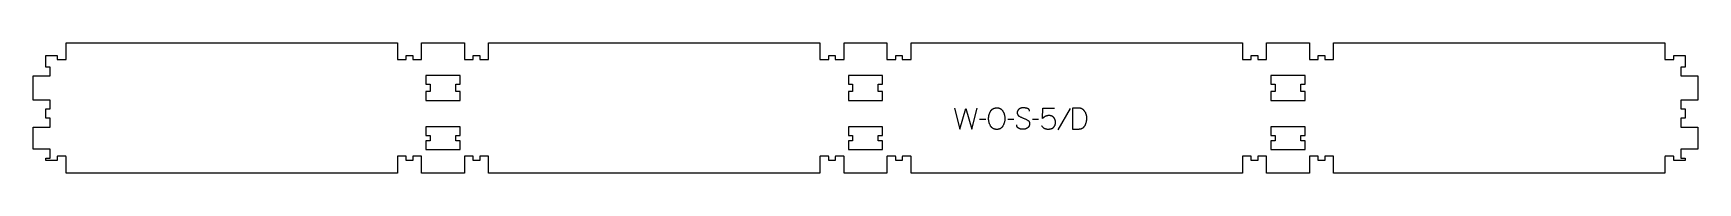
# Model space of a CAD drawing. Extents: x -1182 to 1182, y -93 to 93.
import ezdxf

# ---------------------------------------------------------------- set-up
doc = ezdxf.new("R2010")
doc.units = 0
for name, color, linetype in [('1_ANYTOOL_1MMDEEP_LABELS_S', 2, 'CONTINUOUS'), ('3_ANYTOOL_CUTTHROUGH_INSID', 4, 'CONTINUOUS'), ('4_ANYTOOL_CUTTHROUGH_OUTSI', 5, 'CONTINUOUS')]:
    doc.layers.add(name, color=color, linetype=linetype)

msp = doc.modelspace()

# ---------------------------------------------------------------- linework, layer by layer
at = {"layer": '1_ANYTOOL_1MMDEEP_LABELS_S'}
for p, q in [((170.7, -16.1), (161.9, -16.2)), ((210.8, -16.1), (202, -16.2)), ((245.8, -16.1), (237, -16.2)), ((290.5, -0.5), (273.3, -31.2))]:
    msp.add_line(p, q, dxfattribs=at)
for points in [[(126.4, 0), (134.1, -30), (142.5, -0.9), (151, -30), (158.5, 0)], [(233, -4.6), (233, -4.4), (233, -4.3), (233, -4.2), (233, -4.1), (233, -4), (233, -3.9), (232.9, -3.9), (232.9, -3.8), (232.9, -3.7), (232.9, -3.6), (232.9, -3.5), (232.9, -3.4), (232.8, -3.4), (232.8, -3.3), (232.8, -3.2), (232.8, -3.1), (232.7, -3), (232.7, -3), (232.7, -2.9), (232.6, -2.8), (232.6, -2.7), (232.6, -2.7), (232.5, -2.6), (232.5, -2.5), (232.5, -2.5), (232.4, -2.4), (232.4, -2.3), (232.3, -2.3), (232.3, -2.2), (232.2, -2.1), (232.2, -2.1), (232.1, -2), (232.1, -1.9), (232, -1.9), (232, -1.8), (231.9, -1.8), (231.8, -1.7), (231.8, -1.7), (231.7, -1.6), (231.6, -1.5), (231.6, -1.5), (231.5, -1.4), (231.4, -1.4), (231.4, -1.3), (231.3, -1.3), (231.2, -1.2), (231.1, -1.2), (231.1, -1.2), (231, -1.1), (230.9, -1.1), (230.8, -1), (230.6, -0.9), (230.5, -0.9), (230.3, -0.8), (230.1, -0.7), (229.9, -0.7), (229.7, -0.6), (228.9, -0.4), (228.1, -0.2), (227.3, 0), (226.5, 0.1), (226.2, 0.2), (225.8, 0.2), (225.4, 0.3), (225.1, 0.3), (224.7, 0.3), (224.3, 0.3), (224, 0.3), (223.6, 0.3), (223.4, 0.3), (223.2, 0.3), (223, 0.3), (222.8, 0.3), (222.6, 0.3), (222.5, 0.3), (222.3, 0.3), (222.1, 0.2), (221.9, 0.2), (221.7, 0.2), (221.5, 0.1), (221.4, 0.1), (221.2, 0), (221, 0), (220.8, -0.1), (220.6, -0.1), (220.5, -0.2), (220.3, -0.2), (220.1, -0.3), (220, -0.4), (219.8, -0.5), (219.6, -0.5), (219.4, -0.6), (219.3, -0.7), (219.1, -0.8), (219, -0.9), (218.8, -1), (218.6, -1.1), (218.5, -1.2), (218.3, -1.3), (218.2, -1.4), (218, -1.5), (217.8, -1.6), (217.7, -1.7), (217.6, -1.9), (217.4, -2), (217.3, -2.1), (217.2, -2.2), (217, -2.4), (216.9, -2.5), (216.8, -2.6), (216.7, -2.8), (216.6, -2.9), (216.5, -3.1), (216.4, -3.2), (216.3, -3.4), (216.2, -3.5), (216.1, -3.7), (216.1, -3.9), (216, -4), (215.9, -4.2), (215.9, -4.4), (215.8, -4.5), (215.8, -4.7), (215.7, -4.9), (215.7, -5.1), (215.6, -5.3), (215.6, -5.5), (215.6, -5.7), (215.5, -5.9), (215.5, -6.1), (215.5, -6.3), (215.5, -6.5), (215.5, -6.7), (215.5, -6.9), (215.5, -7.1), (215.5, -7.3), (215.6, -7.5), (215.6, -7.7), (215.6, -7.9), (215.6, -8.1), (215.7, -8.3), (215.7, -8.5), (215.8, -8.7), (215.8, -8.8), (215.9, -9), (215.9, -9.1), (216, -9.2), (216, -9.3), (216.1, -9.4), (216.1, -9.4), (216.1, -9.5), (216.2, -9.6), (216.2, -9.7), (216.3, -9.8), (216.3, -9.8), (216.4, -9.9), (216.4, -10), (216.5, -10.1), (216.5, -10.1), (216.6, -10.2), (216.6, -10.3), (216.7, -10.4), (216.7, -10.4), (216.8, -10.5), (216.8, -10.6), (216.9, -10.6), (217, -10.7), (217, -10.8), (217.1, -10.8), (217.2, -11), (217.4, -11.1), (217.5, -11.2), (217.7, -11.3), (217.8, -11.4), (218, -11.5), (218.2, -11.6), (218.3, -11.7), (219.1, -12.1), (219.8, -12.5), (220.5, -12.9), (221.3, -13.2), (222.1, -13.6), (222.9, -13.9), (223.7, -14.3), (224.5, -14.6), (225.3, -14.9), (226.1, -15.2), (226.9, -15.5), (227.7, -15.9), (228.4, -16.3), (229.2, -16.7), (229.9, -17.1), (230.6, -17.5), (230.7, -17.6), (230.9, -17.7), (231, -17.8), (231.1, -17.9), (231.2, -17.9), (231.3, -18), (231.3, -18.1), (231.4, -18.1), (231.5, -18.2), (231.5, -18.3), (231.6, -18.3), (231.7, -18.4), (231.7, -18.5), (231.8, -18.5), (231.8, -18.6), (231.9, -18.7), (231.9, -18.8), (232, -18.8), (232.1, -18.9), (232.1, -19), (232.2, -19.1), (232.2, -19.1), (232.3, -19.2), (232.3, -19.3), (232.3, -19.4), (232.4, -19.5), (232.4, -19.5), (232.5, -19.6), (232.5, -19.7), (232.5, -19.8), (232.6, -19.9), (232.6, -20), (232.6, -20.1), (232.7, -20.1), (232.7, -20.2), (232.7, -20.3), (232.8, -20.4), (232.8, -20.6), (232.8, -20.8), (232.9, -21), (232.9, -21.2), (232.9, -21.4), (233, -21.6), (233, -21.8), (233, -22), (233, -22.2), (233, -22.5), (233, -22.7), (233, -22.9), (232.9, -23.2), (232.9, -23.4), (232.9, -23.6), (232.8, -23.8), (232.8, -24), (232.8, -24.3), (232.7, -24.5), (232.6, -24.7), (232.6, -24.9), (232.5, -25.1), (232.4, -25.3), (232.4, -25.5), (232.3, -25.6), (232.2, -25.8), (232.1, -26), (232, -26.2), (231.9, -26.4), (231.8, -26.5), (231.7, -26.7), (231.6, -26.9), (231.5, -27), (231.3, -27.2), (231.2, -27.3), (231.1, -27.5), (230.9, -27.6), (230.8, -27.7), (230.6, -27.9), (230.5, -28), (230.3, -28.1), (230.1, -28.3), (230, -28.4), (229.8, -28.5), (229.4, -28.7), (229.1, -28.9), (228.7, -29.1), (228.3, -29.3), (227.9, -29.5), (227.6, -29.6), (227.2, -29.7), (227, -29.8), (226.8, -29.9), (226.6, -29.9), (226.4, -30), (226.2, -30), (226, -30.1), (225.8, -30.1), (225.6, -30.1), (225.2, -30.2), (224.8, -30.3), (224.4, -30.3), (224, -30.3), (223.6, -30.3), (223.2, -30.3), (222.8, -30.3), (222.3, -30.3), (222, -30.3), (221.6, -30.2), (221.2, -30.1), (220.8, -30.1), (220.4, -30), (220, -29.9), (219.7, -29.8), (219.3, -29.6), (218.9, -29.5), (218.6, -29.3), (218.2, -29.2), (217.9, -29), (217.5, -28.8), (217.4, -28.7), (217.2, -28.6), (217, -28.5), (216.9, -28.4), (216.7, -28.3), (216.6, -28.2), (216.5, -28), (216.3, -27.9), (216.2, -27.8), (216.1, -27.7), (216, -27.5), (215.9, -27.4), (215.8, -27.3), (215.7, -27.3), (215.7, -27.2), (215.6, -27.1), (215.6, -27.1), (215.6, -27), (215.5, -26.9), (215.5, -26.8), (215.4, -26.8), (215.4, -26.7), (215.3, -26.6), (215.3, -26.5), (215.3, -26.5), (215.2, -26.4), (215.2, -26.3), (215.2, -26.2), (215.1, -26.2), (215.1, -26.1), (215.1, -26), (215, -25.9), (215, -25.7), (215, -25.6), (214.9, -25.4), (214.9, -25.2), (214.8, -25.1), (214.8, -24.9), (214.8, -24.7), (214.8, -24.5), (214.8, -24.3), (214.8, -24.1)], [(250.1, -25.2), (250.3, -25.5), (250.5, -25.8), (250.7, -26.1), (251, -26.4), (251.2, -26.6), (251.4, -26.9), (251.7, -27.1), (251.9, -27.3), (252.1, -27.5), (252.4, -27.8), (252.6, -28), (252.9, -28.1), (253.2, -28.3), (253.4, -28.5), (253.7, -28.7), (254, -28.8), (254.3, -29), (254.6, -29.1), (254.8, -29.2), (255.1, -29.3), (255.4, -29.4), (255.7, -29.5), (256.1, -29.6), (256.4, -29.7), (256.7, -29.8), (257, -29.8), (257.3, -29.9), (257.7, -29.9), (258, -30), (258.4, -30), (258.7, -30), (259.1, -30), (259.5, -30), (259.9, -30), (260.3, -30), (260.7, -29.9), (261.1, -29.9), (261.4, -29.9), (261.8, -29.8), (262.2, -29.7), (262.5, -29.7), (262.9, -29.6), (263.2, -29.5), (263.6, -29.4), (263.9, -29.3), (264.2, -29.2), (264.6, -29.1), (264.9, -29), (265, -28.9), (265.2, -28.8), (265.3, -28.8), (265.5, -28.7), (265.6, -28.6), (265.8, -28.5), (265.9, -28.4), (266.1, -28.3), (266.2, -28.2), (266.4, -28.1), (266.5, -28), (266.6, -27.9), (266.8, -27.7), (266.9, -27.6), (267, -27.5), (267.2, -27.4), (267.3, -27.2), (267.4, -27.1), (267.5, -26.9), (267.7, -26.8), (267.8, -26.6), (267.9, -26.5), (268, -26.3), (268.1, -26.2), (268.2, -26), (268.3, -25.8), (268.4, -25.6), (268.6, -25.5), (268.8, -25.1), (269, -24.7), (269.1, -24.4), (269.2, -24.2), (269.3, -23.9), (269.4, -23.7), (269.5, -23.5), (269.5, -23.2), (269.6, -23), (269.7, -22.7), (269.7, -22.5), (269.8, -22.3), (269.8, -22), (269.8, -21.8), (269.9, -21.5), (269.9, -21.3), (269.9, -21.1), (269.9, -20.8), (269.9, -20.6), (269.9, -20.3), (269.9, -20), (269.9, -19.8), (269.8, -19.5), (269.8, -19.3), (269.8, -19), (269.7, -18.8), (269.7, -18.5), (269.7, -18.3), (269.6, -18), (269.6, -17.8), (269.5, -17.6), (269.4, -17.3), (269.4, -17.1), (269.3, -16.9), (269.2, -16.7), (269.1, -16.4), (269, -16.2), (269, -16), (268.9, -15.8), (268.8, -15.6), (268.7, -15.4), (268.5, -15.2), (268.4, -15), (268.3, -14.8), (268.2, -14.6), (268.1, -14.4), (267.9, -14.2), (267.8, -14), (267.6, -13.8), (267.5, -13.6), (267.3, -13.4), (267.2, -13.3), (267, -13.1), (266.9, -12.9), (266.7, -12.8), (266.5, -12.6), (266.3, -12.5), (266.2, -12.4), (266, -12.2), (265.8, -12.1), (265.6, -12), (265.4, -11.9), (265.2, -11.7), (265, -11.6), (264.8, -11.5), (264.6, -11.4), (264.3, -11.4), (264.1, -11.3), (263.9, -11.2), (263.7, -11.1), (263.4, -11.1), (263.2, -11), (262.9, -10.9), (262.7, -10.9), (262.4, -10.9), (262.2, -10.8), (261.9, -10.8), (261.7, -10.8), (261.4, -10.7), (261.1, -10.7), (260.8, -10.7), (260.6, -10.7), (260.2, -10.7), (259.9, -10.7), (259.5, -10.8), (259.2, -10.8), (258.8, -10.8), (258.5, -10.9), (258.2, -10.9), (257.9, -11), (257.6, -11.1), (257.3, -11.2), (257, -11.3), (256.7, -11.4), (256.4, -11.5), (256.1, -11.6), (255.8, -11.7), (255.5, -11.9), (255, -12.2), (254.7, -12.3), (254.5, -12.5), (254.2, -12.7), (253.9, -12.8), (253.7, -13), (253.4, -13.2), (253.1, -13.4), (252.9, -13.6), (252.6, -13.8), (252.3, -14.1), (252.1, -14.3), (251.8, -14.5), (251.3, -15), (252, 0), (268.2, 0)]]:
    msp.add_lwpolyline(points, dxfattribs=at)
for points in [[(186.8, 0.3), (187.2, 0.3), (187.5, 0.3), (187.9, 0.3), (188.1, 0.3), (188.2, 0.2), (188.4, 0.2), (188.6, 0.2), (188.8, 0.2), (188.9, 0.1), (189.1, 0.1), (189.2, 0.1), (189.4, 0), (189.6, 0), (189.7, -0.1), (189.9, -0.1), (190, -0.2), (190.2, -0.2), (190.3, -0.3), (190.5, -0.4), (190.6, -0.4), (190.8, -0.5), (190.9, -0.6), (191.1, -0.6), (191.2, -0.7), (191.4, -0.8), (191.5, -0.9), (191.6, -1), (191.8, -1.1), (192.2, -1.3), (192.4, -1.5), (192.7, -1.7), (192.9, -1.9), (193.1, -2.1), (193.4, -2.4), (193.6, -2.6), (193.8, -2.8), (194, -3.1), (194.2, -3.3), (194.4, -3.5), (194.6, -3.8), (194.8, -4.1), (195, -4.3), (195.2, -4.6), (195.5, -5.2), (195.7, -5.5), (195.8, -5.8), (196, -6.1), (196.1, -6.4), (196.2, -6.7), (196.4, -7), (196.5, -7.3), (196.6, -7.6), (196.7, -7.9), (196.8, -8.2), (196.9, -8.6), (197, -8.9), (197.1, -9.2), (197.2, -9.6), (197.4, -10.6), (197.6, -11.3), (197.7, -11.9), (197.8, -12.6), (197.8, -13.2), (197.9, -13.9), (197.9, -14.5), (197.9, -15.2), (197.9, -15.8), (197.9, -16.4), (197.8, -17.1), (197.8, -17.7), (197.7, -18.4), (197.5, -19), (197.4, -19.6), (197.2, -20.3), (197.1, -20.9), (196.9, -21.5), (196.6, -22.2), (196.4, -22.8), (196.1, -23.5), (195.8, -24.1), (195.5, -24.7), (195.2, -25.4), (195, -25.7), (194.8, -26), (194.6, -26.3), (194.4, -26.6), (194.2, -26.8), (194, -27.1), (193.8, -27.4), (193.6, -27.6), (193.5, -27.7), (193.4, -27.8), (193.2, -28), (193.1, -28.1), (193, -28.2), (192.9, -28.3), (192.8, -28.4), (192.6, -28.5), (192.5, -28.6), (192.4, -28.7), (192.3, -28.8), (192.1, -28.9), (192, -28.9), (191.9, -29), (191.7, -29.1), (191.6, -29.2), (191.5, -29.3), (191.3, -29.4), (191.2, -29.4), (191.1, -29.5), (190.9, -29.6), (190.8, -29.6), (190.6, -29.7), (190.5, -29.8), (190.3, -29.8), (190.2, -29.9), (190, -29.9), (189.9, -30), (189.5, -30.1), (189.2, -30.2), (188.9, -30.2), (188.6, -30.3), (188.2, -30.3), (187.9, -30.4), (187.5, -30.4), (187.2, -30.5), (186.8, -30.5), (186.5, -30.5), (186.1, -30.5), (185.7, -30.5), (185.3, -30.4), (185, -30.4), (184.6, -30.3), (184.3, -30.3), (183.9, -30.2), (183.6, -30.1), (183.2, -30.1), (182.9, -30), (182.8, -29.9), (182.6, -29.9), (182.5, -29.8), (182.3, -29.7), (182.1, -29.7), (182, -29.6), (181.8, -29.5), (181.7, -29.5), (181.6, -29.4), (181.4, -29.3), (181.3, -29.3), (181.1, -29.2), (181, -29.1), (180.9, -29), (180.7, -28.9), (180.6, -28.8), (180.4, -28.7), (180.3, -28.6), (180.2, -28.5), (180.1, -28.4), (179.9, -28.3), (179.8, -28.2), (179.7, -28.1), (179.6, -28), (179.4, -27.9), (179.3, -27.8), (179.2, -27.7), (179.1, -27.6), (179, -27.4), (178.9, -27.3), (178.7, -27), (178.4, -26.8), (178.2, -26.5), (178, -26.2), (177.9, -25.9), (177.7, -25.6), (177.5, -25.3), (177.2, -24.6), (176.9, -24), (176.6, -23.3), (176.3, -22.7), (176, -22), (175.8, -21.4), (175.6, -20.7), (175.4, -20.1), (175.3, -19.4), (175.1, -18.8), (175, -18.1), (174.9, -17.5), (174.8, -16.8), (174.8, -16.2), (174.8, -15.5), (174.8, -14.9), (174.8, -14.2), (174.8, -13.5), (174.9, -12.8), (174.9, -12.1), (175, -11.5), (175.2, -10.8), (175.3, -10.1), (175.5, -9.5), (175.7, -8.8), (175.9, -8.2), (176.1, -7.6), (176.4, -6.9), (176.6, -6.3), (177, -5.7), (177.3, -5.1), (177.6, -4.5), (177.8, -4.2), (178, -3.9), (178.2, -3.6), (178.4, -3.4), (178.6, -3.1), (178.8, -2.9), (179.1, -2.6), (179.3, -2.4), (179.4, -2.3), (179.5, -2.2), (179.6, -2.1), (179.8, -1.9), (179.9, -1.8), (180, -1.7), (180.2, -1.6), (180.3, -1.5), (180.4, -1.5), (180.5, -1.4), (180.7, -1.3), (180.8, -1.2), (181, -1.1), (181.1, -1), (181.2, -0.9), (181.4, -0.9), (181.5, -0.8), (181.7, -0.7), (182, -0.6), (182.3, -0.5), (182.6, -0.3), (182.9, -0.2), (183.2, -0.1), (183.5, 0), (183.9, 0), (184.2, 0.1), (184.6, 0.2), (184.9, 0.2), (185.3, 0.3), (185.7, 0.3), (186, 0.3), (186.4, 0.3)], [(293.9, 0), (293.9, -30), (302.4, -29.9), (302.8, -29.9), (303.2, -29.9), (303.6, -29.9), (304, -29.8), (304.4, -29.8), (304.8, -29.7), (305.1, -29.6), (305.5, -29.6), (305.8, -29.5), (306.2, -29.4), (306.5, -29.3), (306.8, -29.2), (307.2, -29), (307.3, -29), (307.5, -28.9), (307.6, -28.8), (307.8, -28.8), (307.9, -28.7), (308.1, -28.6), (308.2, -28.5), (308.3, -28.5), (308.5, -28.4), (308.6, -28.3), (308.8, -28.2), (308.9, -28.1), (309, -28), (309.2, -27.9), (309.3, -27.8), (309.4, -27.7), (309.5, -27.6), (309.7, -27.5), (309.8, -27.4), (309.9, -27.3), (310, -27.2), (310.1, -27.1), (310.2, -26.9), (310.3, -26.8), (310.5, -26.7), (310.6, -26.6), (310.7, -26.5), (310.8, -26.3), (310.9, -26.2), (311, -26.1), (311.1, -25.9), (311.2, -25.8), (311.3, -25.5), (311.5, -25.2), (311.7, -24.9), (312, -24.3), (312.3, -23.7), (312.6, -23), (312.8, -22.4), (313.1, -21.7), (313.3, -21.1), (313.5, -20.4), (313.6, -19.8), (313.8, -19.1), (313.9, -18.5), (314, -17.8), (314.1, -17.1), (314.2, -16.4), (314.3, -15.7), (314.3, -15), (314.3, -14.3), (314.3, -13.7), (314.3, -13.1), (314.2, -12.5), (314.1, -12), (314.1, -11.4), (314, -11.1), (313.9, -10.8), (313.9, -10.5), (313.8, -10.3), (313.7, -10), (313.7, -9.7), (313.6, -9.4), (313.5, -9.2), (313.4, -8.9), (313.3, -8.6), (313.2, -8.3), (313.1, -8.1), (313, -7.8), (312.9, -7.5), (312.7, -7), (312.4, -6.5), (312.1, -6), (311.8, -5.5), (311.6, -5.2), (311.4, -4.9), (311.2, -4.6), (311, -4.3), (310.8, -4), (310.6, -3.8), (310.4, -3.5), (310.2, -3.3), (309.9, -3.1), (309.7, -2.8), (309.5, -2.6), (309.2, -2.4), (309, -2.2), (308.8, -2), (308.5, -1.9), (308.3, -1.7), (308, -1.5), (307.8, -1.4), (307.5, -1.3), (307.3, -1.1), (307, -1), (306.7, -0.9), (306.5, -0.8), (306.2, -0.7), (305.9, -0.6), (305.6, -0.5), (305.4, -0.5), (305.1, -0.4), (304.8, -0.4), (304.5, -0.3), (304.2, -0.3), (303.9, -0.3), (299, -0.1)]]:
    msp.add_lwpolyline(points, close=True, dxfattribs=at)
at = {"layer": '3_ANYTOOL_CUTTHROUGH_INSID'}
for points in [[(-618.3, 33.8), (-618.3, 23.3), (-624.3, 23.3), (-624.3, 10.8), (-575.8, 10.8), (-575.8, 23.3), (-581.8, 23.3), (-581.8, 33.8), (-575.8, 33.8), (-575.8, 46.3), (-624.3, 46.3), (-624.3, 33.8)], [(-18.3, 33.8), (-18.3, 23.3), (-24.3, 23.3), (-24.3, 10.8), (24.2, 10.8), (24.2, 23.3), (18.2, 23.3), (18.2, 33.8), (24.2, 33.8), (24.2, 46.3), (-24.3, 46.3), (-24.3, 33.8)], [(581.8, 33.8), (581.8, 23.3), (575.8, 23.3), (575.8, 10.8), (624.3, 10.8), (624.3, 23.3), (618.3, 23.3), (618.3, 33.8), (624.3, 33.8), (624.3, 46.3), (575.8, 46.3), (575.8, 33.8)], [(-618.3, -39.1), (-618.3, -46.7), (-624.3, -46.7), (-624.3, -59.2), (-575.8, -59.2), (-575.8, -46.7), (-581.8, -46.7), (-581.8, -39.1), (-575.8, -39.1), (-575.8, -26.6), (-624.3, -26.6), (-624.3, -39.1)], [(-18.3, -39.1), (-18.3, -46.7), (-24.3, -46.7), (-24.3, -59.2), (24.2, -59.2), (24.2, -46.7), (18.2, -46.7), (18.2, -39.1), (24.2, -39.1), (24.2, -26.6), (-24.3, -26.6), (-24.3, -39.1)], [(581.8, -39.1), (581.8, -46.7), (575.8, -46.7), (575.8, -59.2), (624.3, -59.2), (624.3, -46.7), (618.3, -46.7), (618.3, -39.1), (624.3, -39.1), (624.3, -26.6), (575.8, -26.6), (575.8, -39.1)]]:
    msp.add_lwpolyline(points, close=True, dxfattribs=at)
at = {"layer": '4_ANYTOOL_CUTTHROUGH_OUTSI'}
msp.add_lwpolyline([(1147.7, 74.8), (1163.8, 74.8), (1163.8, 58.3), (1158, 58.3, 0.414214), (1157.8, 58), (1157.8, 46, 0.414214), (1158, 45.8), (1181.8, 45.8), (1181.8, 11.3), (1158, 11.3, 0.414214), (1157.8, 11), (1157.8, -1, 0.414214), (1158, -1.2), (1163.8, -1.2), (1163.8, -14.6), (1158, -14.6, 0.414214), (1157.8, -14.9), (1157.8, -26.9, 0.414214), (1158, -27.1), (1181.8, -27.1), (1181.8, -58.7), (1158, -58.7, 0.414214), (1157.8, -59), (1157.8, -71, 0.414214), (1158, -71.2), (1163.8, -71.2), (1163.8, -74.7), (1147.7, -74.7), (1147.7, -69, 0.414214), (1147.4, -68.7), (1135.4, -68.7, 0.414214), (1135.2, -69), (1135.2, -92.7), (664.8, -92.7), (664.8, -69, 0.414214), (664.6, -68.7), (652.6, -68.7, 0.414214), (652.3, -69), (652.3, -74.7), (642.9, -74.7), (642.9, -69, 0.414214), (642.7, -68.7), (630.7, -68.7, 0.414214), (630.4, -69), (630.4, -92.7), (569.6, -92.7), (569.6, -69, 0.414214), (569.3, -68.7), (557.3, -68.7, 0.414214), (557.1, -69), (557.1, -74.7), (547.7, -74.7), (547.7, -69, 0.414214), (547.4, -68.7), (535.4, -68.7, 0.414214), (535.2, -69), (535.2, -92.7), (64.8, -92.7), (64.8, -69, 0.414214), (64.6, -68.7), (52.6, -68.7, 0.414214), (52.3, -69), (52.3, -74.7), (42.9, -74.7), (42.9, -69, 0.414214), (42.7, -68.7), (30.7, -68.7, 0.414214), (30.4, -69), (30.4, -92.7), (-30.4, -92.7), (-30.4, -69, 0.414214), (-30.7, -68.7), (-42.7, -68.7, 0.414214), (-42.9, -69), (-42.9, -74.7), (-52.3, -74.7), (-52.3, -69, 0.414214), (-52.6, -68.7), (-64.6, -68.7, 0.414214), (-64.8, -69), (-64.8, -92.7), (-535.2, -92.7), (-535.2, -69, 0.414214), (-535.4, -68.7), (-547.4, -68.7, 0.414214), (-547.7, -69), (-547.7, -74.7), (-557.1, -74.7), (-557.1, -69, 0.414214), (-557.3, -68.7), (-569.3, -68.7, 0.414214), (-569.6, -69), (-569.6, -92.7), (-630.4, -92.7), (-630.4, -69, 0.414214), (-630.7, -68.7), (-642.7, -68.7, 0.414214), (-642.9, -69), (-642.9, -74.7), (-652.3, -74.7), (-652.3, -69, 0.414214), (-652.6, -68.7), (-664.6, -68.7, 0.414214), (-664.8, -69), (-664.8, -92.7), (-1135.2, -92.7), (-1135.2, -69, 0.414214), (-1135.4, -68.7), (-1147.4, -68.7, 0.414214), (-1147.7, -69), (-1147.7, -74.7), (-1163.8, -74.7), (-1163.8, -71.2), (-1158, -71.2, 0.414214), (-1157.8, -71), (-1157.8, -59, 0.414214), (-1158, -58.7), (-1181.8, -58.7), (-1181.8, -27.1), (-1158, -27.1, 0.414214), (-1157.8, -26.9), (-1157.8, -14.9, 0.414214), (-1158, -14.6), (-1163.8, -14.6), (-1163.8, -1.2), (-1158, -1.2, 0.414214), (-1157.8, -1), (-1157.8, 11, 0.414214), (-1158, 11.3), (-1181.8, 11.3), (-1181.8, 45.8), (-1158, 45.8, 0.414214), (-1157.8, 46), (-1157.8, 58, 0.414214), (-1158, 58.3), (-1163.8, 58.3), (-1163.8, 74.8), (-1147.7, 74.8), (-1147.7, 69, 0.414214), (-1147.4, 68.8), (-1135.4, 68.8, 0.414214), (-1135.2, 69), (-1135.2, 92.8), (-664.8, 92.8), (-664.8, 69, 0.414214), (-664.6, 68.8), (-652.6, 68.8, 0.414214), (-652.3, 69), (-652.3, 74.8), (-642.9, 74.8), (-642.9, 69, 0.414214), (-642.7, 68.8), (-630.7, 68.8, 0.414214), (-630.4, 69), (-630.4, 92.8), (-569.6, 92.8), (-569.6, 69, 0.414214), (-569.3, 68.8), (-557.3, 68.8, 0.414214), (-557.1, 69), (-557.1, 74.8), (-547.7, 74.8), (-547.7, 69, 0.414214), (-547.4, 68.8), (-535.4, 68.8, 0.414214), (-535.2, 69), (-535.2, 92.8), (-64.8, 92.8), (-64.8, 69, 0.414214), (-64.6, 68.8), (-52.6, 68.8, 0.414214), (-52.3, 69), (-52.3, 74.8), (-42.9, 74.8), (-42.9, 69, 0.414214), (-42.7, 68.8), (-30.7, 68.8, 0.414214), (-30.4, 69), (-30.4, 92.8), (30.4, 92.8), (30.4, 69, 0.414214), (30.7, 68.8), (42.7, 68.8, 0.414214), (42.9, 69), (42.9, 74.8), (52.3, 74.8), (52.3, 69, 0.414214), (52.6, 68.8), (64.6, 68.8, 0.414214), (64.8, 69), (64.8, 92.8), (535.2, 92.8), (535.2, 69, 0.414214), (535.4, 68.8), (547.4, 68.8, 0.414214), (547.7, 69), (547.7, 74.8), (557.1, 74.8), (557.1, 69, 0.414214), (557.3, 68.8), (569.3, 68.8, 0.414214), (569.6, 69), (569.6, 92.8), (630.4, 92.8), (630.4, 69, 0.414214), (630.7, 68.8), (642.7, 68.8, 0.414214), (642.9, 69), (642.9, 74.8), (652.3, 74.8), (652.3, 69, 0.414214), (652.6, 68.8), (664.6, 68.8, 0.414214), (664.8, 69), (664.8, 92.8), (1135.2, 92.8), (1135.2, 69, 0.414214), (1135.4, 68.8), (1147.4, 68.8, 0.414214), (1147.7, 69)], format="xyb", close=True, dxfattribs=at)

doc.saveas('drawing.dxf')
